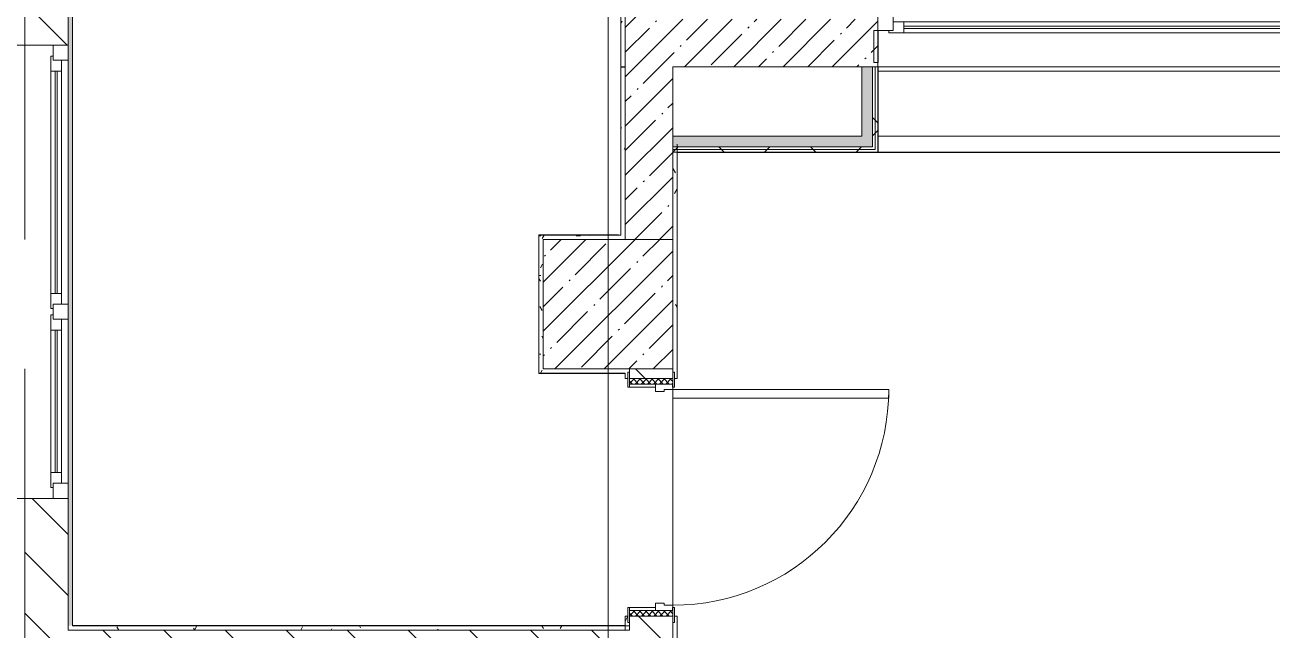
# Model space of a CAD drawing. Header units: millimetres. Extents: x -1113 to 415037, y -3642 to 354837.
# Drawn here: x 179382 to 185157, y 20790 to 23594 of the extents above; entities that cross this region are included whole.
import ezdxf

# ---------------------------------------------------------------- set-up
doc = ezdxf.new("R2010")
doc.units = ezdxf.units.MM
for name, color, linetype, lineweight, true_color in [('A-DOOR-1', 7, 'Continuous', 5, 0xc0c0c0), ('A-DOOR-FRAM-1', 7, 'Continuous', 5, 0xc0c0c0), ('A-WALL-1', 9, 'Continuous', 5, 0x808080), ('A-WALL-FNSH-1', 9, 'Continuous', 5, 0x808080)]:
    doc.layers.add(name, color=color, linetype=linetype, lineweight=lineweight, true_color=true_color)
for name, color, linetype, lineweight in [('A-DOOR-2', 7, 'Continuous', 5), ('A-DOOR-FRAM-2', 7, 'Continuous', 5), ('A-FLOR', 7, 'Continuous', 9), ('A-GLAZ', 7, 'Continuous', 9), ('A-GLAZ-1', 7, 'Continuous', 5), ('A-WALL', 7, 'Continuous', 5), ('I-WALL', 7, 'Continuous', 5), ('S-COLS', 7, 'Continuous', 9), ('S-COLS-1', 7, 'Continuous', 5), ('Оси', 7, 'Continuous', 9)]:
    doc.layers.add(name, color=color, linetype=linetype, lineweight=lineweight)
pattern_1 = [(135, (148772.12, -1e-08), (-141.4214, -141.4214), [])]
pattern_2 = [(45, (148772.12, -1e-08), (-114.04925, 114.04925), []), (45, (148886.17, -1e-08), (-114.04925, 114.04925), [201.612, -40.322, 6.706, -33.617])]
pattern_3 = [(0, (148772.123, -1e-08), (243.84, 60.96), [20.117, -162.763, 20.117, -162.763, -975.36]), (0, (148772.123, -1e-08), (243.84, 60.96), [-365.76, 20.117, -345.643, 20.117, -162.763, -426.72]), (0, (148772.123, -1e-08), (243.84, 60.96), [-914.4, 20.117, -101.803, 20.117, -284.683]), (120, (148863.563, 30.48), (-174.71291, 180.691634), [20.117, -162.763, 20.117, -162.763, -975.36]), (120, (148863.563, 30.48), (-174.71291, 180.691634), [-365.76, 20.117, -345.643, 20.117, -162.763, -426.72]), (120, (148863.563, 30.48), (-174.71291, 180.691634), [-914.4, 20.117, -101.803, 20.117, -284.683]), (240, (148894.043, 152.4), (-69.12709, -241.651634), [20.117, -162.763, 20.117, -162.763, -975.36]), (240, (148894.043, 152.4), (-69.12709, -241.651634), [-365.76, 20.117, -345.643, 20.117, -162.763, -426.72]), (240, (148894.043, 152.4), (-69.12709, -241.651634), [-914.4, 20.117, -101.803, 20.117, -284.683])]
pattern_4 = [(45, (148772.12, -1e-08), (-212.132, 212.132), []), (135, (148772.12, -1e-08), (-212.132, -212.132), [])]

# ---------------------------------------------------------------- blocks, each defined once
blk = doc.blocks.new('120_Окно_СКБ_2Ст - 120_Окно_СКБ_2Ст 3100х2500 _мал_створка слева_ 2-V362-Объем проектирования 2 этажа')
at = {"layer": 'A-GLAZ'}
for p, q in [((-1550, -127), (-1550, -57)), ((-1550, -57), (-1480, -57)), ((-1480, -57), (-1480, -127)), ((650, -127), (650, -57)), ((650, -57), (720, -57)), ((720, -57), (720, -127)), ((1480, -127), (1480, -57)), ((1480, -57), (1550, -57)), ((1550, -57), (1550, -127)), ((650, -87), (-1480, -87)), ((-1480, -87), (-1480, -127)), ((-1430, -137), (-1430, -87)), ((600, -137), (600, -87)), ((650, -127), (650, -87)), ((1480, -87), (720, -87)), ((720, -87), (720, -127)), ((770, -137), (770, -87)), ((1430, -137), (1430, -87)), ((1480, -127), (1480, -87)), ((-1480, -127), (-1550, -127)), ((-1480, -127), (-1500, -127)), ((-1500, -127), (-1500, -137)), ((-1500, -137), (670, -137)), ((670, -137), (-1500, -137)), ((720, -127), (650, -127)), ((670, -127), (650, -127)), ((670, -137), (670, -127)), ((720, -127), (700, -127)), ((700, -127), (700, -137)), ((700, -137), (1500, -137)), ((1500, -137), (700, -137)), ((1550, -127), (1480, -127)), ((1500, -127), (1480, -127)), ((1500, -137), (1500, -127))]:
    blk.add_line(p, q, dxfattribs=at)
at = {"layer": 'A-GLAZ-1'}
for p, q in [((1550, -57), (-1550, -57)), ((-1430, -107), (600, -107)), ((770, -107), (1430, -107)), ((-1549.8, -127), (-1500, -127)), ((600, -117), (-1430, -117)), ((670, -127), (700, -127)), ((1430, -117), (770, -117)), ((1500, -127), (1530, -127))]:
    blk.add_line(p, q, dxfattribs=at)
blk = doc.blocks.new('120_Окно_СКБ_2Ст - 120_Окно_СКБ_2Ст 2100х1800 _мал створка справа_-24235684-Объем проектирования 2 этажа')
at = {"layer": 'A-GLAZ'}
for p, q in [((-1050, 30), (-1050, 100)), ((-1050, 100), (-980, 100)), ((-980, 100), (-980, 30)), ((150, 70), (-980, 70)), ((-980, 70), (-980, 30)), ((-930, 20), (-930, 70)), ((100, 20), (100, 70)), ((150, 30), (150, 100)), ((150, 100), (220, 100)), ((150, 30), (150, 70)), ((220, 100), (220, 30)), ((980, 70), (220, 70)), ((220, 70), (220, 30)), ((270, 20), (270, 70)), ((930, 20), (930, 70)), ((980, 30), (980, 100)), ((980, 100), (1050, 100)), ((980, 30), (980, 70)), ((1050, 100), (1050, 30)), ((-980, 30), (-1050, 30)), ((-980, 30), (-1000, 30)), ((-1000, 30), (-1000, 20)), ((-1000, 20), (170, 20)), ((170, 20), (-1000, 20)), ((220, 30), (150, 30)), ((170, 30), (150, 30)), ((170, 20), (170, 30)), ((220, 30), (200, 30)), ((200, 30), (200, 20)), ((200, 20), (1000, 20)), ((1000, 20), (200, 20)), ((1050, 30), (980, 30)), ((1000, 30), (980, 30)), ((1000, 20), (1000, 30))]:
    blk.add_line(p, q, dxfattribs=at)
at = {"layer": 'A-GLAZ-1'}
for p, q in [((-1050, 30), (-1000, 30)), ((-930, 50), (100, 50)), ((100, 40), (-930, 40)), ((170, 30), (200, 30)), ((270, 50), (930, 50)), ((930, 40), (270, 40)), ((1000, 30), (1050, 30))]:
    blk.add_line(p, q, dxfattribs=at)
blk = doc.blocks.new('BSC_Колонна _Прямоугольная - 600х600-V373-Объем проектирования 2 этажа')
at = {"layer": 'S-COLS-1'}
h = blk.add_hatch(dxfattribs=at)
h.set_pattern_fill('FP_125', color=256, style=0, pattern_type=2)
h.set_pattern_definition([(45, (-33310, -22300), (-114.04925, 114.04925), []), (45, (-33195.95, -22300), (-114.04925, 114.04925), [201.613, -40.323, 6.706, -33.617])])
h.paths.add_polyline_path([(100, -300), (300, -300), (300, 300), (-300, 300), (-300, -300)])
for p, q in [((300, 300), (-300, 300)), ((-300, 300), (-300, -300)), ((300, -300), (300, 300)), ((-300, -300), (300, -300))]:
    blk.add_line(p, q, dxfattribs=at)
blk = doc.blocks.new('110_Дверь_СКБ_1Ст_Внутренняя1 - Д-4б _огнестойкая EI 30_-32701367-Объем проектирования 2 этажа')
at = {"layer": 'A-DOOR-2'}
h = blk.add_hatch(dxfattribs=at)
h.set_pattern_fill('FP_75', color=256, style=0, pattern_type=2)
h.set_pattern_definition([(135, (1751.41, 164.685), (-14.14214, -14.14214), []), (225, (1751.41, 164.685), (14.14214, -14.14214), [])])
h.paths.add_polyline_path([(562.5, 100), (537.5, 100), (537.5, -100), (562.5, -100), (562.5, 67.8)])
at = {"layer": 'A-DOOR-FRAM-2'}
h = blk.add_hatch(dxfattribs=at)
h.set_pattern_fill('FP_76', color=256, style=0, pattern_type=2)
h.set_pattern_definition([(45, (-371.384, 164.685), (-14.1421, 14.1421), []), (135, (-371.384, 164.685), (-14.1421, -14.1421), [])])
h.paths.add_polyline_path([(-512.5, -35.3), (-512.5, 100), (-537.5, 100), (-537.5, -100), (-512.5, -100)])
at = {"layer": 'A-DOOR-1'}
for p, q in [((-487.5, 1100), (-487.5, 100)), ((-447.5, 1100), (-487.5, 1100)), ((-447.5, 100), (-447.5, 1100)), ((-487.5, 100), (-447.5, 100))]:
    blk.add_line(p, q, dxfattribs=at)
blk.add_arc((-487.5, 100), 1000, 360, 90, dxfattribs=at)
at = {"layer": 'A-DOOR-FRAM-1'}
for p, q in [((-497.5, 108), (-567.5, 108)), ((-567.5, 108), (-567.5, 100)), ((-567.5, 100), (-497.5, 100)), ((-512.5, 100), (-537.5, 100)), ((-537.5, 100), (-537.5, -100)), ((-487.5, 100), (-512.5, 100)), ((-512.5, 100), (-512.5, 20)), ((-512.5, -100), (-512.5, 100)), ((-497.5, 100), (-512.5, 100)), ((-512.5, 100), (-512.5, 99)), ((-512.5, 99), (-497.5, 99)), ((-497.5, 100), (-497.5, 108)), ((-497.5, 99), (-497.5, 100)), ((-487.5, 60), (-487.5, 100)), ((-477.5, 60), (-487.5, 60)), ((-477.5, 20), (-477.5, 60)), ((512.5, 60), (502.5, 60)), ((502.5, 60), (502.5, 20)), ((512.5, 100), (512.5, 60)), ((537.5, 100), (512.5, 100)), ((592.5, 108), (522.5, 108)), ((522.5, 108), (522.5, 100)), ((537.5, 100), (522.5, 100)), ((522.5, 100), (522.5, 99)), ((522.5, 100), (592.5, 100)), ((522.5, 99), (537.5, 99)), ((537.5, 20), (537.5, 100)), ((562.5, 100), (537.5, 100)), ((537.5, 100), (537.5, -100)), ((537.5, 99), (537.5, 100)), ((562.5, -100), (562.5, 100)), ((592.5, 100), (592.5, 108)), ((-512.5, 20), (-477.5, 20)), ((-497.5, 20), (-512.5, 20)), ((-512.5, 20), (-512.5, -100)), ((-497.5, -100), (-497.5, 20)), ((502.5, 20), (537.5, 20)), ((537.5, 20), (522.5, 20)), ((522.5, 20), (522.5, -100)), ((537.5, -100), (537.5, 20)), ((-497.5, -100), (-567.5, -100)), ((-567.5, -100), (-567.5, -108)), ((-567.5, -108), (-497.5, -108)), ((-537.5, -100), (-512.5, -100)), ((-512.5, -100), (-497.5, -100)), ((-497.5, -108), (-497.5, -100)), ((522.5, -100), (537.5, -100)), ((592.5, -100), (522.5, -100)), ((522.5, -100), (522.5, -108)), ((522.5, -108), (592.5, -108)), ((537.5, -100), (562.5, -100)), ((592.5, -108), (592.5, -100))]:
    blk.add_line(p, q, dxfattribs=at)
blk = doc.blocks.new('Зашивка приборов отопления22 - Зашивка приборов отопления-33321747-Объем проектирования 2 этажа')
at = {"layer": 'A-WALL'}
for p, q in [((37267.8, 26888.4), (34187.8, 26888.4)), ((34187.8, 26567.4), (37267.8, 26567.4)), ((37267.8, 26567.4), (34187.8, 26567.4)), ((34187.8, 26492.4), (37267.8, 26492.4))]:
    blk.add_line(p, q, dxfattribs=at)

msp = doc.modelspace()

# ---------------------------------------------------------------- hatches: boundary and pattern name
at = {"layer": 'I-WALL'}
h = msp.add_hatch(dxfattribs=at)
h.set_pattern_fill('FP_23', color=256, style=0, pattern_type=2)
h.set_pattern_definition(pattern_1)
h.paths.add_polyline_path([(179382.1, 20790), (179582.1, 20790), (179582.1, 21400), (179382.1, 21400), (179382.1, 21105.5)])
h.paths.add_polyline_path([(179582.1, 23500), (179582.1, 26880), (179382.1, 26880), (179382.1, 23500)])
h = msp.add_hatch(dxfattribs=at)
h.set_pattern_fill('FP_191', color=256, style=0, pattern_type=2)
h.set_pattern_definition(pattern_3)
h.paths.add_polyline_path([(179582.1, 20810), (179602.1, 20812), (179602.1, 26880), (179582.1, 26880), (179582.1, 20811)])
h = msp.add_hatch(dxfattribs=at)
h.set_pattern_fill('FP_191', color=256, style=0, pattern_type=2)
h.set_pattern_definition(pattern_3)
h.paths.add_polyline_path([(182162.1, 22620), (182162.1, 25600), (182142.1, 25600), (182142.1, 22620)])
h = msp.add_hatch(dxfattribs=at)
h.set_pattern_fill('FP_1', color=256, style=0, pattern_type=2)
h.set_pattern_definition(pattern_2)
h.paths.add_polyline_path([(182182.1, 22600), (182382.1, 22600), (182382.1, 25600), (182162.1, 25600), (182162.1, 22600)])
h = msp.add_hatch(dxfattribs=at)
h.set_pattern_fill('FP_1', color=256, style=0, pattern_type=2)
h.set_pattern_definition(pattern_2)
h.paths.add_polyline_path([(183332.1, 23400), (183332.1, 23620), (182382.1, 23620), (182382.1, 23400), (182852.7, 23400)])
h.paths.add_polyline_path([(187262.1, 23400), (187262.1, 23620), (186432.1, 23620), (186432.1, 23400), (187189.1, 23400)])
for points in [[(183304.7, 23079), (183307.1, 23079), (183307.1, 23400), (183257.1, 23400), (183257.1, 23079)], [(182891, 23029), (183307.1, 23029), (183307.1, 23079), (182382.1, 23079), (182382.1, 23029), (182852.7, 23029)]]:
    msp.add_hatch(color=256, dxfattribs=at).paths.add_polyline_path(points)
h = msp.add_hatch(dxfattribs=at)
h.set_pattern_fill('FP_192', color=256, style=0, pattern_type=2)
h.set_pattern_definition(pattern_4)
h.paths.add_polyline_path([(183319.6, 23029), (183319.6, 23400), (183307.1, 23400), (183307.1, 23029)])
h = msp.add_hatch(dxfattribs=at)
h.set_pattern_fill('FP_192', color=256, style=0, pattern_type=2)
h.set_pattern_definition(pattern_4)
h.paths.add_polyline_path([(183319.6, 23016.5), (183332.1, 23016.5), (183332.1, 23400), (183319.6, 23400), (183319.6, 23029)])
h = msp.add_hatch(dxfattribs=at)
h.set_pattern_fill('FP_192', color=256, style=0, pattern_type=2)
h.set_pattern_definition(pattern_4)
h.paths.add_polyline_path([(182914.9, 23016.5), (183319.6, 23016.5), (183319.6, 23029), (182382.1, 23029), (182382.1, 23016.5), (182852.7, 23016.5)])
h = msp.add_hatch(dxfattribs=at)
h.set_pattern_fill('FP_192', color=256, style=0, pattern_type=2)
h.set_pattern_definition(pattern_4)
h.paths.add_polyline_path([(182382.1, 23004), (183332.1, 23004), (183332.1, 23016.5), (182382.1, 23016.5)])
h = msp.add_hatch(dxfattribs=at)
h.set_pattern_fill('FP_191', color=256, style=0, pattern_type=2)
h.set_pattern_definition(pattern_3)
h.paths.add_polyline_path([(182382.1, 17850), (182402.1, 17850), (182392.1, 17860)])
h.paths.add_polyline_path([(182382.1, 17850), (182402.1, 17872), (182402.1, 18870), (182382.1, 18870), (182382.1, 17870)])
h.paths.add_polyline_path([(182382.1, 20270), (182402.1, 20270), (182402.1, 20855), (182390.1, 20855), (182390.1, 20825), (182382.1, 20825), (182382.1, 20370)])
h.paths.add_polyline_path([(182390.1, 21955), (182402.1, 21955), (182402.1, 23004), (182382.1, 23003), (182382.1, 21985), (182390.1, 21985)])
h = msp.add_hatch(dxfattribs=at)
h.set_pattern_fill('FP_191', color=256, style=0, pattern_type=2)
h.set_pattern_definition(pattern_3)
h.paths.add_polyline_path([(181782.1, 22000), (181782.1, 22620), (181762.1, 22620), (181762.1, 22000)])
h = msp.add_hatch(dxfattribs=at)
h.set_pattern_fill('FP_191', color=256, style=0, pattern_type=2)
h.set_pattern_definition(pattern_3)
h.paths.add_polyline_path([(182162.1, 22600), (182162.1, 22620), (182142.1, 22620), (182154.8, 22607.3)])
h.paths.add_polyline_path([(182162.1, 22600), (182141.1, 22620), (181782.1, 22620), (181782.1, 22600), (182150.7, 22600)])
h = msp.add_hatch(dxfattribs=at)
h.set_pattern_fill('FP_191', color=256, style=0, pattern_type=2)
h.set_pattern_definition(pattern_3)
h.paths.add_polyline_path([(181792, 21980), (182162.1, 21980), (182162.1, 22000), (181762.1, 22000), (181762.1, 21980), (181782.1, 21980)])
h = msp.add_hatch(dxfattribs=at)
h.set_pattern_fill('FP_191', color=256, style=0, pattern_type=2)
h.set_pattern_definition(pattern_3)
h.paths.add_polyline_path([(182182.1, 20790), (182172.1, 20800), (182182.1, 20810), (182182.1, 20825), (182174.1, 20825), (182174.1, 20855), (182162.1, 20855), (182162.1, 20809), (182171.9, 20799.8)])
h.paths.add_polyline_path([(182162.1, 21955), (182174.1, 21955), (182174.1, 21985), (182182.1, 21985), (182182.1, 22000), (182162.1, 21979)])
h.paths.add_polyline_path([(182162.1, 21980), (182182.1, 22000), (182162.1, 22000)])
h = msp.add_hatch(dxfattribs=at)
h.set_pattern_fill('FP_23', color=256, style=0, pattern_type=2)
h.set_pattern_definition(pattern_1)
h.paths.add_polyline_path([(182182.1, 20790), (182382.1, 20790), (182382.1, 20855), (182182.1, 20855), (182182.1, 20810)])
h.paths.add_polyline_path([(182350.2, 21955), (182382.1, 21955), (182382.1, 22000), (182182.1, 22000), (182182.1, 21955), (182242.2, 21955)])
h = msp.add_hatch(dxfattribs=at)
h.set_pattern_fill('FP_23', color=256, style=0, pattern_type=2)
h.set_pattern_definition(pattern_1)
h.paths.add_polyline_path([(179382.1, 20590), (182182.1, 20590), (182182.1, 20790), (179382.1, 20788.4), (179382.1, 20592.8)])
h = msp.add_hatch(dxfattribs=at)
h.set_pattern_fill('FP_191', color=256, style=0, pattern_type=2)
h.set_pattern_definition(pattern_3)
h.paths.add_polyline_path([(182162.1, 20790), (182182.1, 20790), (182160.1, 20810), (179582.1, 20810), (179582.1, 20790), (182130, 20790)])
h.paths.add_polyline_path([(182182.1, 20790), (182182.1, 20810), (182172.1, 20800)])
h = msp.add_hatch(dxfattribs=at)
h.set_pattern_fill('FP_23', color=256, style=0, pattern_type=2)
h.set_pattern_definition(pattern_1)
h.paths.add_polyline_path([(182382.1, 18450), (182382.1, 18870), (182182.1, 18870), (182182.1, 18450)])
h.paths.add_polyline_path([(182182.1, 20270), (182382.1, 20270), (182382.1, 20790), (182182.1, 20790), (182182.1, 20370)])

# ---------------------------------------------------------------- linework, layer by layer
at = {"layer": 'A-FLOR'}
for p, q in [((182382.1, 23400), (182852.7, 23400)), ((186412.1, 23380), (183332.1, 23380)), ((182382.1, 23156.7), (182382.1, 23079)), ((183332.1, 23079), (186412.1, 23079)), ((182402.1, 23003), (183333.1, 23003)), ((182382.1, 21865), (182382.1, 20895)), ((182382.1, 20895), (182382.1, 21865))]:
    msp.add_line(p, q, dxfattribs=at)
at = {"layer": 'A-WALL'}
for p, q in [((179602.1, 20810), (179602.1, 26860)), ((183307.1, 23029), (183307.1, 23400)), ((183319.6, 23016.5), (183319.6, 23400)), ((183307.1, 23029), (182382.1, 23029)), ((182382.1, 22600), (182382.1, 23016.5)), ((183319.6, 23016.5), (182382.1, 23016.5)), ((182382.1, 23004), (182382.1, 22600)), ((181762.1, 21980), (182162.1, 21980)), ((182162.1, 21955), (182162.1, 21980)), ((182182.1, 22000), (182182.1, 21985)), ((179582.1, 21400), (179582.1, 20790)), ((182182.1, 20790), (179582.1, 20790)), ((179602.1, 20810), (182182.1, 20810)), ((182182.1, 20790), (182182.1, 20825)), ((182382.1, 20825), (182382.1, 20270))]:
    msp.add_line(p, q, dxfattribs=at)
at = {"layer": 'A-WALL-1'}
for p, q in [((179582.1, 26880), (179582.1, 21400)), ((179382.1, 26500), (179382.1, 23500)), ((182162.1, 22600), (182162.1, 25600)), ((183332.1, 23004), (183332.1, 23770)), ((183332.3, 23568), (183312.3, 23568)), ((183312.3, 23568), (183312.3, 23420)), ((183332.3, 23420), (183332.3, 23568)), ((179232.1, 23500), (179582.1, 23500)), ((182142.1, 23400), (182142.1, 23399)), ((182382.1, 23016.5), (182382.1, 23400)), ((183332.1, 23400), (182852.7, 23400)), ((183257.1, 23400), (183257.1, 23079)), ((183312.3, 23420), (183332.3, 23420)), ((183257.1, 23079), (182382.1, 23079)), ((182382.1, 23004), (182403.1, 23004)), ((181762.1, 22620), (181762.1, 21980)), ((182142.1, 22620), (182131.1, 22620)), ((182162.1, 21955), (182174.1, 21955)), ((182382.1, 21985), (182382.1, 22000)), ((182390.1, 21955), (182402.1, 21955)), ((179582.1, 21400), (179232.1, 21400)), ((179382.1, 21400), (179382.1, 20590)), ((182174.1, 20855), (182162.1, 20855)), ((182402.1, 20855), (182390.1, 20855)), ((182402.1, 20270), (182402.1, 20855)), ((182162.1, 20810), (182162.1, 20790))]:
    msp.add_line(p, q, dxfattribs=at)
at = {"layer": 'A-WALL-FNSH-1'}
for p, q in [((179603.1, 20811), (179603.1, 26859)), ((182141.1, 25600), (182141.1, 22620)), ((182142.1, 23400), (182142.1, 25600)), ((183333.3, 23568), (183332.3, 23568)), ((183333.3, 23420), (183333.3, 23568)), ((182162.1, 23400), (182142.1, 23400)), ((182142.1, 22620), (182142.1, 23399)), ((182142.1, 23399), (182162.1, 23399)), ((183333.1, 23400), (183332.1, 23400)), ((183332.3, 23420), (183333.3, 23420)), ((183333.1, 23003), (183333.1, 23400)), ((182402.1, 23041.5), (182402.1, 21955)), ((182403.1, 23041.5), (182402.1, 23041.5)), ((182403.1, 23004), (182403.1, 23041.5)), ((183332.1, 23004), (182403.1, 23004)), ((182403.1, 21955), (182403.1, 23003)), ((181761.1, 22621), (181761.1, 21979)), ((182131.1, 22621), (181761.1, 22621)), ((181762.1, 22620), (182131.1, 22620)), ((182131.1, 22620), (182131.1, 22621)), ((181761.1, 21979), (182161.1, 21979)), ((182161.1, 21979), (182161.1, 21955)), ((182161.1, 21955), (182162.1, 21955)), ((182402.1, 21955), (182403.1, 21955)), ((182161.1, 20855), (182161.1, 20811)), ((182162.1, 20855), (182161.1, 20855)), ((182162.1, 20810), (182162.1, 20855)), ((182403.1, 20855), (182402.1, 20855)), ((182403.1, 20270), (182403.1, 20855)), ((182161.1, 20811), (179603.1, 20811))]:
    msp.add_line(p, q, dxfattribs=at)
at = {"layer": 'I-WALL'}
for p, q in [((179382.1, 22600), (179382.1, 23500)), ((186411.1, 23379), (183333.1, 23379)), ((183333.1, 23004), (186412.1, 23004)), ((186412.1, 23003), (183333.1, 23003)), ((179382.1, 21400), (179382.1, 22000))]:
    msp.add_line(p, q, dxfattribs=at)
at = {"layer": 'Оси'}
msp.add_lwpolyline([(182082.1, -1906.3), (182082.1, 3093.7), (182082.1, 22398.1), (182082.1, 27398.1)], dxfattribs=at)

# ---------------------------------------------------------------- block references
at = {"layer": 'A-DOOR-1', "rotation": 270}
msp.add_blockref('110_Дверь_СКБ_1Ст_Внутренняя1 - Д-4б _огнестойкая EI 30_-32701367-Объем проектирования 2 этажа', (182282.1, 21417.5), dxfattribs=at)
at = {"layer": 'A-GLAZ', "color": 3}
msp.add_blockref('120_Окно_СКБ_2Ст - 120_Окно_СКБ_2Ст 3100х2500 _мал_створка слева_ 2-V362-Объем проектирования 2 этажа', (184882.1, 23695), dxfattribs=at)
at = {"layer": 'A-GLAZ', "color": 3, "rotation": 269.9999999999999}
msp.add_blockref('120_Окно_СКБ_2Ст - 120_Окно_СКБ_2Ст 2100х1800 _мал створка справа_-24235684-Объем проектирования 2 этажа', (179482.1, 22450), dxfattribs=at)
at = {"layer": 'A-WALL'}
msp.add_blockref('Зашивка приборов отопления22 - Зашивка приборов отопления-33321747-Объем проектирования 2 этажа', (149144.3, -3488.4), dxfattribs=at)
at = {"layer": 'S-COLS'}
msp.add_blockref('BSC_Колонна _Прямоугольная - 600х600-V373-Объем проектирования 2 этажа', (182082.1, 22300), dxfattribs=at)

doc.saveas('drawing.dxf')
